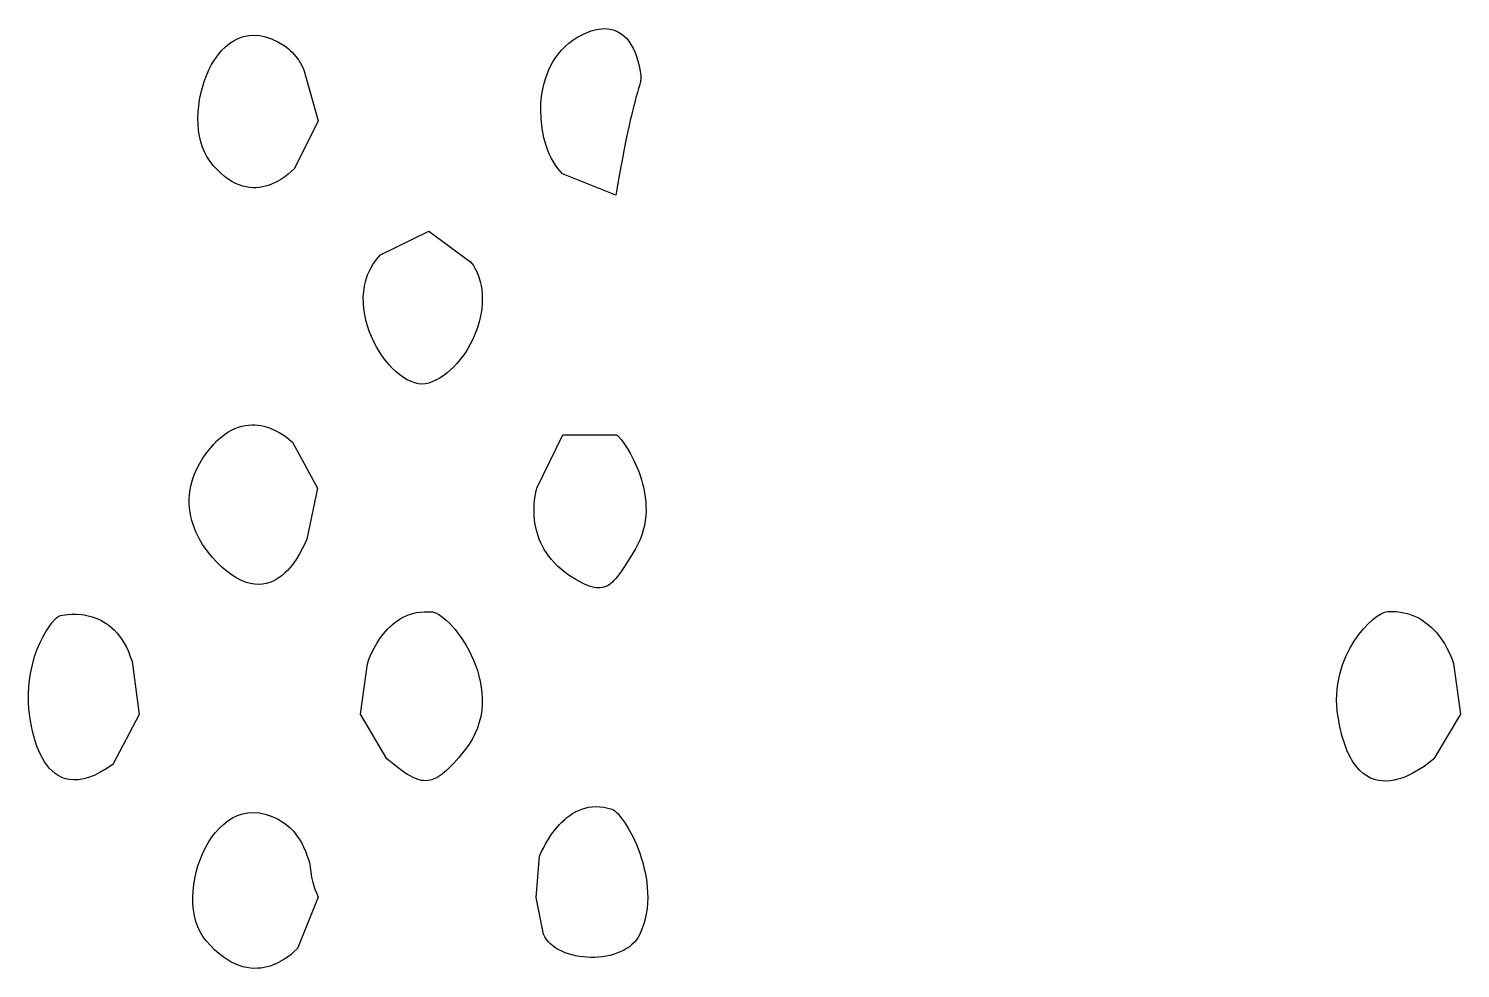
# Model space of a CAD drawing. Header units: millimetres. Extents: x 73 to 173, y -160 to -92.
# Drawn here: x 148.105 to 149.63, y -140.313 to -139.312 of the extents above; entities that cross this region are included whole.
import ezdxf

# ---------------------------------------------------------------- set-up
doc = ezdxf.new("R2010")
doc.units = ezdxf.units.MM
doc.layers.add('F.Silkscreen', color=41, linetype='CONTINUOUS', true_color=0xf2eda1)

msp = doc.modelspace()

# ---------------------------------------------------------------- linework, layer by layer
at = {"layer": 'F.Silkscreen', "linetype": 'CONTINUOUS'}
for p, q in [((148.323581, -139.324138), (148.328543, -139.321686)), ((148.328543, -139.321686), (148.333763, -139.319889)), ((148.333763, -139.319889), (148.339234, -139.318797)), ((148.339234, -139.318797), (148.344949, -139.318457)), ((148.344949, -139.318457), (148.350898, -139.318906)), ((148.350898, -139.318906), (148.357079, -139.320214)), ((148.357079, -139.320214), (148.363483, -139.322405)), ((148.363483, -139.322405), (148.370099, -139.325543)), ((148.684474, -139.323923), (148.688663, -139.321217)), ((148.688663, -139.321217), (148.692174, -139.319214)), ((148.692174, -139.319214), (148.696455, -139.317075)), ((148.696455, -139.317075), (148.701346, -139.315025)), ((148.701346, -139.315025), (148.703984, -139.314098)), ((148.703984, -139.314098), (148.706722, -139.313284)), ((148.706722, -139.313284), (148.709559, -139.312598)), ((148.709559, -139.312598), (148.712454, -139.312066)), ((148.712454, -139.312066), (148.71541, -139.311733)), ((148.71541, -139.311733), (148.718397, -139.311608)), ((148.718397, -139.311608), (148.721395, -139.311733)), ((148.721395, -139.311733), (148.724403, -139.312123)), ((148.724403, -139.312123), (148.727392, -139.312821)), ((148.727392, -139.312821), (148.730349, -139.313846)), ((148.730349, -139.313846), (148.733251, -139.315225)), ((148.733251, -139.315225), (148.736091, -139.316988)), ((148.736091, -139.316988), (148.738837, -139.319165)), ((148.738837, -139.319165), (148.741484, -139.32178)), ((148.741484, -139.32178), (148.744015, -139.324856)), ((148.306467, -139.339552), (148.310327, -139.334949)), ((148.310327, -139.334949), (148.314472, -139.330823)), ((148.314472, -139.330823), (148.318887, -139.3272)), ((148.318887, -139.3272), (148.323581, -139.324138)), ((148.370099, -139.325543), (148.376926, -139.329662)), ((148.376926, -139.329662), (148.379376, -139.331409)), ((148.379376, -139.331409), (148.38167, -139.333273)), ((148.38167, -139.333273), (148.383803, -139.335186)), ((148.383803, -139.335186), (148.385763, -139.337149)), ((148.385763, -139.337149), (148.38758, -139.339136)), ((148.666006, -139.342537), (148.669082, -139.338342)), ((148.669082, -139.338342), (148.672455, -139.334365)), ((148.672455, -139.334365), (148.676141, -139.330623)), ((148.676141, -139.330623), (148.680152, -139.327139)), ((148.680152, -139.327139), (148.684474, -139.323923)), ((148.744015, -139.324856), (148.746404, -139.328429)), ((148.746404, -139.328429), (148.748639, -139.332529)), ((148.748639, -139.332529), (148.750709, -139.337181)), ((148.750709, -139.337181), (148.752589, -139.342409)), ((148.296695, -139.355666), (148.299649, -139.349967)), ((148.299649, -139.349967), (148.302906, -139.344567)), ((148.302906, -139.344567), (148.306467, -139.339552)), ((148.38758, -139.339136), (148.389241, -139.341124)), ((148.389241, -139.341124), (148.390745, -139.34308)), ((148.390745, -139.34308), (148.392099, -139.344979)), ((148.392099, -139.344979), (148.39331, -139.346801)), ((148.39331, -139.346801), (148.394383, -139.348516)), ((148.394383, -139.348516), (148.396103, -139.351563)), ((148.396103, -139.351563), (148.397295, -139.353894)), ((148.397295, -139.353894), (148.397959, -139.355322)), ((148.658528, -139.356182), (148.660734, -139.351464)), ((148.660734, -139.351464), (148.663226, -139.346915)), ((148.663226, -139.346915), (148.666006, -139.342537)), ((148.752589, -139.342409), (148.754259, -139.348243)), ((148.754259, -139.348243), (148.755709, -139.354713)), ((148.289784, -139.374269), (148.29176, -139.367874)), ((148.29176, -139.367874), (148.294065, -139.361654)), ((148.294065, -139.361654), (148.296695, -139.355666)), ((148.397959, -139.355322), (148.413057, -139.409752)), ((148.653547, -139.371069), (148.654936, -139.365997)), ((148.654936, -139.365997), (148.656597, -139.361034)), ((148.656597, -139.361034), (148.658528, -139.356182)), ((148.756214, -139.369443), (148.755467, -139.372111)), ((148.755709, -139.354713), (148.75691, -139.361845)), ((148.756501, -139.368305), (148.756214, -139.369443)), ((148.756735, -139.367274), (148.756501, -139.368305)), ((148.75691, -139.366319), (148.756735, -139.367274)), ((148.75691, -139.361845), (148.757023, -139.362776)), ((148.757017, -139.365419), (148.75691, -139.366319)), ((148.757073, -139.364537), (148.757017, -139.365419)), ((148.757023, -139.362776), (148.757073, -139.363675)), ((148.757073, -139.363675), (148.757073, -139.364537)), ((148.286851, -139.387413), (148.288137, -139.3808)), ((148.288137, -139.3808), (148.289784, -139.374269)), ((148.65086, -139.386663), (148.651516, -139.381416)), ((148.651516, -139.381416), (148.652391, -139.376213)), ((148.652391, -139.376213), (148.653547, -139.371069)), ((148.753231, -139.379701), (148.751737, -139.385007)), ((148.754475, -139.375464), (148.753231, -139.379701)), ((148.755467, -139.372111), (148.754475, -139.375464)), ((148.285323, -139.400707), (148.285907, -139.394066)), ((148.285907, -139.394066), (148.286851, -139.387413)), ((148.650282, -139.397202), (148.650454, -139.391936)), ((148.650582, -139.407672), (148.650282, -139.397202)), ((148.650454, -139.391936), (148.65086, -139.386663)), ((148.747998, -139.39961), (148.7469, -139.404215)), ((148.749025, -139.395394), (148.747998, -139.39961)), ((148.75, -139.391579), (148.749025, -139.395394)), ((148.750902, -139.388121), (148.75, -139.391579)), ((148.751737, -139.385007), (148.750902, -139.388121)), ((148.285098, -139.407296), (148.285323, -139.400707)), ((148.285254, -139.413783), (148.285098, -139.407296)), ((148.285795, -139.420106), (148.285254, -139.413783)), ((148.413057, -139.409752), (148.38788, -139.460427)), ((148.651742, -139.417929), (148.650582, -139.407672)), ((148.744493, -139.414776), (148.743194, -139.420776)), ((148.745728, -139.409274), (148.744493, -139.414776)), ((148.7469, -139.404215), (148.745728, -139.409274)), ((148.286716, -139.426242), (148.285795, -139.420106)), ((148.288041, -139.43213), (148.286716, -139.426242)), ((148.653696, -139.427798), (148.651742, -139.417929)), ((148.656381, -139.437141), (148.653696, -139.427798)), ((148.741822, -139.427282), (148.740387, -139.43432)), ((148.743194, -139.420776), (148.741822, -139.427282)), ((148.289764, -139.437718), (148.288041, -139.43213)), ((148.291898, -139.442966), (148.289764, -139.437718)), ((148.294452, -139.447825), (148.291898, -139.442966)), ((148.657991, -139.441571), (148.656381, -139.437141)), ((148.65976, -139.445809), (148.657991, -139.441571)), ((148.661688, -139.449839), (148.65976, -139.445809)), ((148.738878, -139.441909), (148.737306, -139.450068)), ((148.740387, -139.43432), (148.738878, -139.441909)), ((148.297425, -139.452245), (148.294452, -139.447825)), ((148.301461, -139.457265), (148.297425, -139.452245)), ((148.305482, -139.461723), (148.301461, -139.457265)), ((148.38788, -139.460427), (148.384296, -139.463901)), ((148.663782, -139.453639), (148.661688, -139.449839)), ((148.666006, -139.457192), (148.663782, -139.453639)), ((148.66838, -139.460471), (148.666006, -139.457192)), ((148.670884, -139.463481), (148.66838, -139.460471)), ((148.73565, -139.458835), (148.733937, -139.468237)), ((148.737306, -139.450068), (148.73565, -139.458835)), ((148.309479, -139.465643), (148.305482, -139.461723)), ((148.313456, -139.469062), (148.309479, -139.465643)), ((148.317412, -139.471996), (148.313456, -139.469062)), ((148.321319, -139.474462), (148.317412, -139.471996)), ((148.325183, -139.476492), (148.321319, -139.474462)), ((148.365682, -139.476347), (148.362872, -139.477546)), ((148.368367, -139.475052), (148.365682, -139.476347)), ((148.370907, -139.473675), (148.368367, -139.475052)), ((148.37331, -139.472237), (148.370907, -139.473675)), ((148.377643, -139.469308), (148.37331, -139.472237)), ((148.381324, -139.466462), (148.377643, -139.469308)), ((148.384296, -139.463901), (148.381324, -139.466462)), ((148.673518, -139.466172), (148.670884, -139.463481)), ((148.730283, -139.489009), (148.673518, -139.466172)), ((148.733937, -139.468237), (148.73215, -139.478282)), ((148.329, -139.478129), (148.325183, -139.476492)), ((148.332754, -139.479376), (148.329, -139.478129)), ((148.336447, -139.480265), (148.332754, -139.479376)), ((148.340072, -139.480825), (148.336447, -139.480265)), ((148.343604, -139.481082), (148.340072, -139.480825)), ((148.347071, -139.481046), (148.343604, -139.481082)), ((148.350445, -139.480751), (148.347071, -139.481046)), ((148.353708, -139.480233), (148.350445, -139.480751)), ((148.356879, -139.479517), (148.353708, -139.480233)), ((148.359932, -139.478599), (148.356879, -139.479517)), ((148.362872, -139.477546), (148.359932, -139.478599)), ((148.73215, -139.478282), (148.730283, -139.489009)), ((148.479506, -139.552395), (148.530918, -139.527177)), ((148.530918, -139.527177), (148.575852, -139.560331)), ((148.475165, -139.55746), (148.479506, -139.552395)), ((148.468384, -139.56824), (148.471464, -139.562758)), ((148.471464, -139.562758), (148.475165, -139.55746)), ((148.575852, -139.560331), (148.578536, -139.564073)), ((148.578536, -139.564073), (148.580864, -139.568009)), ((148.462555, -139.585657), (148.463944, -139.579727)), ((148.463944, -139.579727), (148.465887, -139.573917)), ((148.465887, -139.573917), (148.468384, -139.56824)), ((148.580864, -139.568009), (148.582845, -139.572118)), ((148.582845, -139.572118), (148.584486, -139.576389)), ((148.584486, -139.576389), (148.585809, -139.580812)), ((148.585809, -139.580812), (148.586822, -139.585357)), ((148.461263, -139.597759), (148.461665, -139.591678)), ((148.461334, -139.603874), (148.461263, -139.597759)), ((148.461665, -139.591678), (148.462555, -139.585657)), ((148.586822, -139.585357), (148.587517, -139.590007)), ((148.587517, -139.590007), (148.58791, -139.594753)), ((148.58791, -139.594753), (148.588028, -139.599566)), ((148.461827, -139.609997), (148.461334, -139.603874)), ((148.462742, -139.616092), (148.461827, -139.609997)), ((148.587407, -139.609333), (148.586695, -139.61426)), ((148.587848, -139.604431), (148.587407, -139.609333)), ((148.588028, -139.599566), (148.587848, -139.604431)), ((148.464035, -139.622149), (148.462742, -139.616092)), ((148.465681, -139.628109), (148.464035, -139.622149)), ((148.467664, -139.633971), (148.465681, -139.628109)), ((148.584533, -139.624095), (148.583095, -139.628965)), ((148.585737, -139.619183), (148.584533, -139.624095)), ((148.586695, -139.61426), (148.585737, -139.619183)), ((148.469953, -139.639694), (148.467664, -139.633971)), ((148.472527, -139.645251), (148.469953, -139.639694)), ((148.577442, -139.643187), (148.57266, -139.652175)), ((148.581422, -139.633783), (148.577442, -139.643187)), ((148.583095, -139.628965), (148.581422, -139.633783)), ((148.475358, -139.650628), (148.472527, -139.645251)), ((148.478421, -139.655778), (148.475358, -139.650628)), ((148.48168, -139.660683), (148.478421, -139.655778)), ((148.569989, -139.656461), (148.567147, -139.660589)), ((148.57266, -139.652175), (148.569989, -139.656461)), ((148.485128, -139.665315), (148.48168, -139.660683)), ((148.488733, -139.669638), (148.485128, -139.665315)), ((148.492456, -139.673634), (148.488733, -139.669638)), ((148.49628, -139.677264), (148.492456, -139.673634)), ((148.55767, -139.671834), (148.554217, -139.675145)), ((148.560976, -139.668286), (148.55767, -139.671834)), ((148.564133, -139.66454), (148.560976, -139.668286)), ((148.567147, -139.660589), (148.564133, -139.66454)), ((148.500191, -139.680519), (148.49628, -139.677264)), ((148.504152, -139.683343), (148.500191, -139.680519)), ((148.50813, -139.68573), (148.504152, -139.683343)), ((148.512119, -139.687642), (148.50813, -139.68573)), ((148.516086, -139.689057), (148.512119, -139.687642)), ((148.519993, -139.689943), (148.516086, -139.689057)), ((148.531162, -139.689157), (148.527557, -139.690021)), ((148.535244, -139.687605), (148.531162, -139.689157)), ((148.539249, -139.685714), (148.535244, -139.687605)), ((148.54315, -139.683509), (148.539249, -139.685714)), ((148.546955, -139.681), (148.54315, -139.683509)), ((148.550654, -139.678201), (148.546955, -139.681)), ((148.554217, -139.675145), (148.550654, -139.678201)), ((148.523823, -139.690275), (148.519993, -139.689943)), ((148.527557, -139.690021), (148.523823, -139.690275)), ((148.328204, -139.736211), (148.331839, -139.73513)), ((148.331839, -139.73513), (148.335409, -139.73437)), ((148.335409, -139.73437), (148.338924, -139.733909)), ((148.338924, -139.733909), (148.34236, -139.733714)), ((148.34236, -139.733714), (148.345729, -139.733753)), ((148.345729, -139.733753), (148.349005, -139.734027)), ((148.349005, -139.734027), (148.3522, -139.734505)), ((148.3522, -139.734505), (148.355304, -139.735159)), ((148.355304, -139.735159), (148.361177, -139.736922)), ((148.301832, -139.754354), (148.305655, -139.750454)), ((148.305655, -139.750454), (148.30947, -139.747047)), ((148.30947, -139.747047), (148.31328, -139.744077)), ((148.31328, -139.744077), (148.317058, -139.741524)), ((148.317058, -139.741524), (148.320813, -139.739384)), ((148.320813, -139.739384), (148.324532, -139.737613)), ((148.324532, -139.737613), (148.328204, -139.736211)), ((148.361177, -139.736922), (148.36657, -139.739156)), ((148.36657, -139.739156), (148.371443, -139.741654)), ((148.371443, -139.741654), (148.375725, -139.744264)), ((148.375725, -139.744264), (148.379376, -139.746802)), ((148.379376, -139.746802), (148.382337, -139.749092)), ((148.382337, -139.749092), (148.385938, -139.752197)), ((148.646155, -139.800983), (148.673859, -139.744364)), ((148.673859, -139.744364), (148.731061, -139.744458)), ((148.731061, -139.744458), (148.732001, -139.745158)), ((148.732001, -139.745158), (148.733119, -139.746172)), ((148.733119, -139.746172), (148.735795, -139.749144)), ((148.735795, -139.749144), (148.738937, -139.753273)), ((148.289637, -139.770168), (148.293541, -139.764474)), ((148.293541, -139.764474), (148.298012, -139.758722)), ((148.298012, -139.758722), (148.301832, -139.754354)), ((148.385938, -139.752197), (148.412273, -139.80122)), ((148.738937, -139.753273), (148.742386, -139.758459)), ((148.742386, -139.758459), (148.745997, -139.764593)), ((148.745997, -139.764593), (148.749606, -139.771585)), ((148.281086, -139.786797), (148.283436, -139.781333)), ((148.283436, -139.781333), (148.286276, -139.775785)), ((148.286276, -139.775785), (148.289637, -139.770168)), ((148.749606, -139.771585), (148.75305, -139.779313)), ((148.75305, -139.779313), (148.754668, -139.783435)), ((148.27774, -139.797467), (148.279191, -139.792177)), ((148.279191, -139.792177), (148.281086, -139.786797)), ((148.754668, -139.783435), (148.756181, -139.787696)), ((148.756181, -139.787696), (148.757586, -139.792097)), ((148.757586, -139.792097), (148.758844, -139.79662)), ((148.758844, -139.79662), (148.75995, -139.801251)), ((148.275727, -139.812695), (148.276032, -139.807733)), ((148.276032, -139.807733), (148.276698, -139.802649)), ((148.276698, -139.802649), (148.27774, -139.797467)), ((148.412273, -139.80122), (148.400935, -139.855458)), ((148.643748, -139.814077), (148.644364, -139.809566)), ((148.644364, -139.809566), (148.645036, -139.805819)), ((148.645036, -139.805819), (148.646155, -139.800983)), ((148.75995, -139.801251), (148.76087, -139.805992)), ((148.76087, -139.805992), (148.761596, -139.810806)), ((148.761596, -139.810806), (148.762118, -139.815693)), ((148.275752, -139.81753), (148.275727, -139.812695)), ((148.276074, -139.822259), (148.275752, -139.81753)), ((148.276672, -139.82684), (148.276074, -139.822259)), ((148.277531, -139.831283), (148.276672, -139.82684)), ((148.643143, -139.825017), (148.643303, -139.819261)), ((148.64336, -139.831261), (148.643143, -139.825017)), ((148.643303, -139.819261), (148.643748, -139.814077)), ((148.762118, -139.815693), (148.762392, -139.820646)), ((148.762425, -139.825635), (148.762168, -139.830661)), ((148.762392, -139.820646), (148.762425, -139.825635)), ((148.278602, -139.835577), (148.277531, -139.831283)), ((148.279869, -139.839719), (148.278602, -139.835577)), ((148.28131, -139.843702), (148.279869, -139.839719)), ((148.644076, -139.837888), (148.64336, -139.831261)), ((148.645392, -139.844824), (148.644076, -139.837888)), ((148.760762, -139.84077), (148.759569, -139.845825)), ((148.761623, -139.835714), (148.760762, -139.84077)), ((148.762168, -139.830661), (148.761623, -139.835714)), ((148.282888, -139.847513), (148.28131, -139.843702)), ((148.284583, -139.851158), (148.282888, -139.847513)), ((148.286365, -139.854615), (148.284583, -139.851158)), ((148.288201, -139.857895), (148.286365, -139.854615)), ((148.400935, -139.855458), (148.398482, -139.861196)), ((148.646316, -139.848371), (148.645392, -139.844824)), ((148.647416, -139.85196), (148.646316, -139.848371)), ((148.648735, -139.855583), (148.647416, -139.85196)), ((148.650282, -139.859215), (148.648735, -139.855583)), ((148.756102, -139.855868), (148.753794, -139.860824)), ((148.758023, -139.850856), (148.756102, -139.855868)), ((148.759569, -139.845825), (148.758023, -139.850856)), ((148.290084, -139.860977), (148.288201, -139.857895)), ((148.293843, -139.866529), (148.290084, -139.860977)), ((148.297415, -139.871234), (148.293843, -139.866529)), ((148.300602, -139.875042), (148.297415, -139.871234)), ((148.39332, -139.87121), (148.389725, -139.877033)), ((148.396246, -139.86582), (148.39332, -139.87121)), ((148.398482, -139.861196), (148.396246, -139.86582)), ((148.65205, -139.862864), (148.650282, -139.859215)), ((148.654054, -139.866493), (148.65205, -139.862864)), ((148.656334, -139.870114), (148.654054, -139.866493)), ((148.658875, -139.873702), (148.656334, -139.870114)), ((148.75107, -139.865735), (148.742593, -139.879735)), ((148.753794, -139.860824), (148.75107, -139.865735)), ((148.304915, -139.879708), (148.300602, -139.875042)), ((148.310591, -139.885197), (148.304915, -139.879708)), ((148.316077, -139.889893), (148.310591, -139.885197)), ((148.383051, -139.885896), (148.380477, -139.888723)), ((148.385449, -139.882973), (148.383051, -139.885896)), ((148.389725, -139.877033), (148.385449, -139.882973)), ((148.661703, -139.877244), (148.658875, -139.873702)), ((148.664842, -139.880741), (148.661703, -139.877244)), ((148.668275, -139.884174), (148.664842, -139.880741)), ((148.672049, -139.887534), (148.668275, -139.884174)), ((148.676162, -139.890801), (148.672049, -139.887534)), ((148.738794, -139.885736), (148.735197, -139.891043)), ((148.742593, -139.879735), (148.738794, -139.885736)), ((148.321393, -139.893833), (148.316077, -139.889893)), ((148.326545, -139.897054), (148.321393, -139.893833)), ((148.331513, -139.899594), (148.326545, -139.897054)), ((148.336316, -139.901492), (148.331513, -139.899594)), ((148.340939, -139.902788), (148.336316, -139.901492)), ((148.345395, -139.90352), (148.340939, -139.902788)), ((148.357723, -139.902772), (148.353784, -139.903479)), ((148.361488, -139.90166), (148.357723, -139.902772)), ((148.365086, -139.900178), (148.361488, -139.90166)), ((148.368505, -139.898381), (148.365086, -139.900178)), ((148.37176, -139.896291), (148.368505, -139.898381)), ((148.374831, -139.893966), (148.37176, -139.896291)), ((148.377744, -139.891428), (148.374831, -139.893966)), ((148.380477, -139.888723), (148.377744, -139.891428)), ((148.680624, -139.893969), (148.676162, -139.890801)), ((148.687599, -139.898424), (148.680624, -139.893969)), ((148.690821, -139.9003), (148.687599, -139.898424)), ((148.693881, -139.901963), (148.690821, -139.9003)), ((148.696787, -139.903393), (148.693881, -139.901963)), ((148.699554, -139.904608), (148.696787, -139.903393)), ((148.724854, -139.902636), (148.723092, -139.903916)), ((148.726583, -139.901168), (148.724854, -139.902636)), ((148.728298, -139.899514), (148.726583, -139.901168)), ((148.730013, -139.897669), (148.728298, -139.899514)), ((148.731724, -139.895645), (148.730013, -139.897669)), ((148.735197, -139.891043), (148.731724, -139.895645)), ((148.349678, -139.903746), (148.345395, -139.90352)), ((148.353784, -139.903479), (148.349678, -139.903746)), ((148.702186, -139.905596), (148.699554, -139.904608)), ((148.704694, -139.906359), (148.702186, -139.905596)), ((148.707079, -139.90692), (148.704694, -139.906359)), ((148.70936, -139.907264), (148.707079, -139.90692)), ((148.711547, -139.907401), (148.70936, -139.907264)), ((148.713638, -139.907329), (148.711547, -139.907401)), ((148.715645, -139.907042), (148.713638, -139.907329)), ((148.717594, -139.906556), (148.715645, -139.907042)), ((148.719482, -139.905874), (148.717594, -139.906556)), ((148.721306, -139.904991), (148.719482, -139.905874)), ((148.723092, -139.903916), (148.721306, -139.904991)), ((148.514181, -139.934582), (148.518009, -139.933696)), ((148.518009, -139.933696), (148.522003, -139.933083)), ((148.522003, -139.933083), (148.52617, -139.932752)), ((148.52617, -139.932752), (148.530527, -139.932723)), ((148.530527, -139.932723), (148.535056, -139.933015)), ((148.535056, -139.933015), (148.537056, -139.93343)), ((148.537056, -139.93343), (148.539292, -139.934312)), ((149.545714, -139.934918), (149.549346, -139.933251)), ((149.549346, -139.933251), (149.55228, -139.932575)), ((149.55228, -139.932575), (149.556976, -139.932446)), ((149.556976, -139.932446), (149.561476, -139.932606)), ((149.561476, -139.932606), (149.565785, -139.933067)), ((149.565785, -139.933067), (149.569905, -139.933784)), ((149.569905, -139.933784), (149.573836, -139.93475)), ((148.123263, -139.953559), (148.126468, -139.948713)), ((148.126468, -139.948713), (148.129539, -139.944659)), ((148.129539, -139.944659), (148.132372, -139.941417)), ((148.132372, -139.941417), (148.134886, -139.939002)), ((148.134886, -139.939002), (148.136962, -139.937451)), ((148.136962, -139.937451), (148.138522, -139.93676)), ((148.138522, -139.93676), (148.143085, -139.935994)), ((148.143085, -139.935994), (148.146616, -139.935588)), ((148.146616, -139.935588), (148.150844, -139.935348)), ((148.150844, -139.935348), (148.155651, -139.935358)), ((148.155651, -139.935358), (148.16092, -139.935745)), ((148.16092, -139.935745), (148.163697, -139.936125)), ((148.163697, -139.936125), (148.166546, -139.936627)), ((148.166546, -139.936627), (148.169451, -139.937291)), ((148.169451, -139.937291), (148.172415, -139.938118)), ((148.172415, -139.938118), (148.175409, -139.939131)), ((148.175409, -139.939131), (148.178425, -139.940333)), ((148.178425, -139.940333), (148.181436, -139.94175)), ((148.181436, -139.94175), (148.184443, -139.943382)), ((148.184443, -139.943382), (148.187432, -139.94526)), ((148.187432, -139.94526), (148.190388, -139.947385)), ((148.190388, -139.947385), (148.193287, -139.949786)), ((148.487068, -139.95126), (148.489467, -139.948856)), ((148.489467, -139.948856), (148.492008, -139.946549)), ((148.492008, -139.946549), (148.494702, -139.944358)), ((148.494702, -139.944358), (148.497554, -139.942291)), ((148.497554, -139.942291), (148.500557, -139.94037)), ((148.500557, -139.94037), (148.503713, -139.938626)), ((148.503713, -139.938626), (148.507041, -139.93706)), ((148.507041, -139.93706), (148.510531, -139.935708)), ((148.510531, -139.935708), (148.514181, -139.934582)), ((148.539292, -139.934312), (148.541726, -139.935621)), ((148.541726, -139.935621), (148.544332, -139.937356)), ((148.544332, -139.937356), (148.547088, -139.939495)), ((148.547088, -139.939495), (148.549959, -139.942013)), ((148.549959, -139.942013), (148.552912, -139.94489)), ((148.552912, -139.94489), (148.555934, -139.948129)), ((148.555934, -139.948129), (148.558975, -139.951668)), ((149.526887, -139.950922), (149.531949, -139.945592)), ((149.531949, -139.945592), (149.536871, -139.941118)), ((149.536871, -139.941118), (149.541502, -139.937559)), ((149.541502, -139.937559), (149.545714, -139.934918)), ((149.573836, -139.93475), (149.577592, -139.935947)), ((149.577592, -139.935947), (149.581165, -139.937356)), ((149.581165, -139.937356), (149.584565, -139.938957)), ((149.584565, -139.938957), (149.587792, -139.940729)), ((149.587792, -139.940729), (149.59085, -139.942674)), ((149.59085, -139.942674), (149.593746, -139.944747)), ((149.593746, -139.944747), (149.596482, -139.94694)), ((149.596482, -139.94694), (149.599056, -139.949238)), ((148.116863, -139.96558), (148.120036, -139.959195)), ((148.120036, -139.959195), (148.123263, -139.953559)), ((148.193287, -139.949786), (148.196122, -139.952462)), ((148.196122, -139.952462), (148.198889, -139.955433)), ((148.198889, -139.955433), (148.201549, -139.958714)), ((148.201549, -139.958714), (148.204119, -139.962327)), ((148.204119, -139.962327), (148.206553, -139.966276)), ((148.475583, -139.96652), (148.478865, -139.961397)), ((148.478865, -139.961397), (148.482689, -139.956263)), ((148.482689, -139.956263), (148.484811, -139.953736)), ((148.484811, -139.953736), (148.487068, -139.95126)), ((148.558975, -139.951668), (148.562013, -139.95555)), ((148.562013, -139.95555), (148.565021, -139.959697)), ((148.565021, -139.959697), (148.567971, -139.964129)), ((148.567971, -139.964129), (148.570835, -139.968798)), ((149.512287, -139.971794), (149.516919, -139.964056)), ((149.516919, -139.964056), (149.521831, -139.957087)), ((149.521831, -139.957087), (149.526887, -139.950922)), ((149.599056, -139.949238), (149.601478, -139.951615)), ((149.601478, -139.951615), (149.603745, -139.954058)), ((149.603745, -139.954058), (149.60588, -139.956551)), ((149.60588, -139.956551), (149.609697, -139.961598)), ((149.609697, -139.961598), (149.61298, -139.966634)), ((148.1111, -139.980577), (148.113845, -139.972717)), ((148.113845, -139.972717), (148.116863, -139.96558)), ((148.206553, -139.966276), (148.208869, -139.970569)), ((148.208869, -139.970569), (148.211028, -139.975244)), ((148.211028, -139.975244), (148.213033, -139.980294)), ((148.468641, -139.980238), (148.47049, -139.976091)), ((148.47049, -139.976091), (148.472802, -139.971468)), ((148.472802, -139.971468), (148.475583, -139.96652)), ((148.570835, -139.968798), (148.573564, -139.973716)), ((148.573564, -139.973716), (148.576151, -139.978848)), ((148.576151, -139.978848), (148.578566, -139.984166)), ((149.508086, -139.980276), (149.512287, -139.971794)), ((149.61298, -139.966634), (149.615738, -139.971477)), ((149.615738, -139.971477), (149.618009, -139.976012)), ((149.618009, -139.976012), (149.619828, -139.980068)), ((148.106794, -139.998374), (148.108723, -139.989129)), ((148.108723, -139.989129), (148.1111, -139.980577)), ((148.213033, -139.980294), (148.214857, -139.985735)), ((148.214857, -139.985735), (148.222544, -140.042067)), ((148.458325, -140.041728), (148.465629, -139.988274)), ((148.465629, -139.988274), (148.467236, -139.983751)), ((148.467236, -139.983751), (148.468641, -139.980238)), ((148.578566, -139.984166), (148.58077, -139.989674)), ((148.58077, -139.989674), (148.582731, -139.995339)), ((149.501519, -139.999305), (149.502884, -139.994303)), ((149.502884, -139.994303), (149.504452, -139.989457)), ((149.504452, -139.989457), (149.508086, -139.980276)), ((149.619828, -139.980068), (149.621198, -139.983515)), ((149.621198, -139.983515), (149.622777, -139.987978)), ((149.622777, -139.987978), (149.630025, -140.041829)), ((148.104693, -140.018865), (148.105411, -140.008297)), ((148.105411, -140.008297), (148.106794, -139.998374)), ((148.582731, -139.995339), (148.584427, -140.001141)), ((148.584427, -140.001141), (148.585832, -140.007066)), ((148.585832, -140.007066), (148.586902, -140.013104)), ((149.498766, -140.015278), (149.499446, -140.0098)), ((149.499446, -140.0098), (149.500371, -140.004477)), ((149.500371, -140.004477), (149.501519, -139.999305)), ((148.104724, -140.030061), (148.104693, -140.018865)), ((148.586902, -140.013104), (148.587616, -140.019217)), ((148.587616, -140.019217), (148.587957, -140.025399)), ((148.587957, -140.025399), (148.587874, -140.031637)), ((149.498237, -140.026671), (149.498353, -140.0209)), ((149.498353, -140.0209), (149.498766, -140.015278)), ((148.105051, -140.035893), (148.104724, -140.030061)), ((148.105609, -140.041873), (148.105051, -140.035893)), ((148.587358, -140.03789), (148.586358, -140.044163)), ((148.587874, -140.031637), (148.587358, -140.03789)), ((149.498418, -140.032579), (149.498237, -140.026671)), ((149.498916, -140.038618), (149.498418, -140.032579)), ((149.499749, -140.044797), (149.498916, -140.038618)), ((148.106543, -140.048805), (148.105609, -140.041873)), ((148.10757, -140.05461), (148.106543, -140.048805)), ((148.109084, -140.061493), (148.10757, -140.05461)), ((148.222544, -140.042067), (148.194315, -140.09548)), ((148.48642, -140.089293), (148.458325, -140.041728)), ((148.584855, -140.050423), (148.582832, -140.056657)), ((148.586358, -140.044163), (148.584855, -140.050423)), ((149.501675, -140.055146), (149.499749, -140.044797)), ((149.503909, -140.064475), (149.501675, -140.055146)), ((149.630025, -140.041829), (149.601692, -140.089487)), ((148.111158, -140.069086), (148.109084, -140.061493)), ((148.11388, -140.07702), (148.111158, -140.069086)), ((148.577048, -140.068982), (148.57325, -140.075025)), ((148.580235, -140.062853), (148.577048, -140.068982)), ((148.582832, -140.056657), (148.580235, -140.062853)), ((149.506446, -140.072828), (149.503909, -140.064475)), ((148.117327, -140.084948), (148.11388, -140.07702)), ((148.119345, -140.088782), (148.117327, -140.084948)), ((148.568798, -140.08097), (148.562944, -140.088004)), ((148.57325, -140.075025), (148.568798, -140.08097)), ((149.509248, -140.080244), (149.506446, -140.072828)), ((149.512287, -140.086784), (149.509248, -140.080244)), ((148.121567, -140.092484), (148.119345, -140.088782)), ((148.124017, -140.096), (148.121567, -140.092484)), ((148.126704, -140.099283), (148.124017, -140.096)), ((148.129628, -140.102281), (148.126704, -140.099283)), ((148.187321, -140.100199), (148.180696, -140.104068)), ((148.194315, -140.09548), (148.187321, -140.100199)), ((148.493371, -140.095126), (148.48642, -140.089293)), ((148.49974, -140.100137), (148.493371, -140.095126)), ((148.502733, -140.10233), (148.49974, -140.100137)), ((148.550026, -140.101711), (148.547669, -140.103794)), ((148.552451, -140.099415), (148.550026, -140.101711)), ((148.554948, -140.0969), (148.552451, -140.099415)), ((148.557519, -140.09415), (148.554948, -140.0969)), ((148.562944, -140.088004), (148.557519, -140.09415)), ((149.51555, -140.09248), (149.512287, -140.086784)), ((149.519016, -140.097379), (149.51555, -140.09248)), ((149.522653, -140.101517), (149.519016, -140.097379)), ((149.526436, -140.104952), (149.522653, -140.101517)), ((149.585552, -140.101255), (149.578837, -140.105043)), ((149.591377, -140.097449), (149.585552, -140.101255)), ((149.596142, -140.09399), (149.591377, -140.097449)), ((149.601692, -140.089487), (149.596142, -140.09399)), ((148.132809, -140.104964), (148.129628, -140.102281)), ((148.136258, -140.107278), (148.132809, -140.104964)), ((148.13996, -140.109189), (148.136258, -140.107278)), ((148.14397, -140.110623), (148.13996, -140.109189)), ((148.14825, -140.111574), (148.14397, -140.110623)), ((148.152844, -140.111954), (148.14825, -140.111574)), ((148.157742, -140.111753), (148.152844, -140.111954)), ((148.162978, -140.11091), (148.157742, -140.111753)), ((148.168539, -140.109374), (148.162978, -140.11091)), ((148.174434, -140.107116), (148.168539, -140.109374)), ((148.180696, -140.104068), (148.174434, -140.107116)), ((148.505614, -140.10432), (148.502733, -140.10233)), ((148.508382, -140.106092), (148.505614, -140.10432)), ((148.511055, -140.107654), (148.508382, -140.106092)), ((148.513638, -140.109011), (148.511055, -140.107654)), ((148.516139, -140.110158), (148.513638, -140.109011)), ((148.518565, -140.111096), (148.516139, -140.110158)), ((148.520923, -140.11182), (148.518565, -140.111096)), ((148.523252, -140.112337), (148.520923, -140.11182)), ((148.52551, -140.112632), (148.523252, -140.112337)), ((148.527742, -140.112709), (148.52551, -140.112632)), ((148.529949, -140.112587), (148.527742, -140.112709)), ((148.532128, -140.112251), (148.529949, -140.112587)), ((148.534301, -140.111683), (148.532128, -140.112251)), ((148.536479, -140.110912), (148.534301, -140.111683)), ((148.538669, -140.109924), (148.536479, -140.110912)), ((148.540871, -140.108718), (148.538669, -140.109924)), ((148.543101, -140.1073), (148.540871, -140.108718)), ((148.545354, -140.105653), (148.543101, -140.1073)), ((148.547669, -140.103794), (148.545354, -140.105653)), ((149.530363, -140.107713), (149.526436, -140.104952)), ((149.534375, -140.109854), (149.530363, -140.107713)), ((149.538478, -140.111423), (149.534375, -140.109854)), ((149.542633, -140.112464), (149.538478, -140.111423)), ((149.546829, -140.113003), (149.542633, -140.112464)), ((149.551037, -140.113103), (149.546829, -140.113003)), ((149.55523, -140.112804), (149.551037, -140.113103)), ((149.559383, -140.112137), (149.55523, -140.112804)), ((149.563484, -140.111175), (149.559383, -140.112137)), ((149.567505, -140.109938), (149.563484, -140.111175)), ((149.571412, -140.108472), (149.567505, -140.109938)), ((149.575204, -140.106829), (149.571412, -140.108472)), ((149.578837, -140.105043), (149.575204, -140.106829)), ((148.332678, -140.148071), (148.338373, -140.146925)), ((148.338373, -140.146925), (148.344298, -140.146538)), ((148.344298, -140.146538), (148.350407, -140.146954)), ((148.350407, -140.146954), (148.356713, -140.148211)), ((148.684147, -140.147814), (148.687295, -140.145986)), ((148.687295, -140.145986), (148.690586, -140.144378)), ((148.690586, -140.144378), (148.694019, -140.142987)), ((148.694019, -140.142987), (148.697586, -140.141849)), ((148.697586, -140.141849), (148.70129, -140.141018)), ((148.70129, -140.141018), (148.705128, -140.140476)), ((148.705128, -140.140476), (148.709113, -140.140272)), ((148.709113, -140.140272), (148.71324, -140.140408)), ((148.71324, -140.140408), (148.717499, -140.140928)), ((148.717499, -140.140928), (148.721894, -140.141847)), ((148.721894, -140.141847), (148.726435, -140.143181)), ((148.726435, -140.143181), (148.727715, -140.143792)), ((148.727715, -140.143792), (148.729147, -140.144774)), ((148.729147, -140.144774), (148.730729, -140.146121)), ((148.730729, -140.146121), (148.732431, -140.147822)), ((148.307754, -140.163478), (148.31222, -140.159268)), ((148.31222, -140.159268), (148.316961, -140.155579)), ((148.316961, -140.155579), (148.321957, -140.152443)), ((148.321957, -140.152443), (148.327205, -140.149933)), ((148.327205, -140.149933), (148.332678, -140.148071)), ((148.356713, -140.148211), (148.363195, -140.15038)), ((148.363195, -140.15038), (148.36984, -140.15349)), ((148.36984, -140.15349), (148.37664, -140.157595)), ((148.37664, -140.157595), (148.379033, -140.159316)), ((148.379033, -140.159316), (148.381279, -140.161136)), ((148.381279, -140.161136), (148.383375, -140.163033)), ((148.665882, -140.164524), (148.67042, -140.159288)), ((148.67042, -140.159288), (148.672887, -140.156761)), ((148.672887, -140.156761), (148.675498, -140.154327)), ((148.675498, -140.154327), (148.678246, -140.152005)), ((148.678246, -140.152005), (148.681124, -140.149833)), ((148.681124, -140.149833), (148.684147, -140.147814)), ((148.732431, -140.147822), (148.736122, -140.152218)), ((148.736122, -140.152218), (148.740089, -140.157836)), ((148.740089, -140.157836), (148.744189, -140.164552)), ((148.296107, -140.17876), (148.299687, -140.173278)), ((148.299687, -140.173278), (148.303575, -140.168172)), ((148.303575, -140.168172), (148.307754, -140.163478)), ((148.383375, -140.163033), (148.385315, -140.164986)), ((148.385315, -140.164986), (148.387102, -140.16696)), ((148.387102, -140.16696), (148.388746, -140.168937)), ((148.388746, -140.168937), (148.390247, -140.170885)), ((148.390247, -140.170885), (148.391613, -140.172784)), ((148.391613, -140.172784), (148.392823, -140.174608)), ((148.392823, -140.174608), (148.393899, -140.176328)), ((148.393899, -140.176328), (148.395643, -140.179365)), ((148.655505, -140.179995), (148.658424, -140.175073)), ((148.658424, -140.175073), (148.661879, -140.169842)), ((148.661879, -140.169842), (148.665882, -140.164524)), ((148.744189, -140.164552), (148.748254, -140.172241)), ((148.748254, -140.172241), (148.752168, -140.180793)), ((148.287322, -140.196983), (148.289909, -140.190659)), ((148.289909, -140.190659), (148.292847, -140.184571)), ((148.292847, -140.184571), (148.296107, -140.17876)), ((148.395643, -140.179365), (148.39685, -140.181691)), ((148.39685, -140.181691), (148.39753, -140.183108)), ((148.39753, -140.183108), (148.399559, -140.187744)), ((148.399559, -140.187744), (148.401181, -140.19188)), ((148.401181, -140.19188), (148.402454, -140.195585)), ((148.645574, -140.23715), (148.64913, -140.192995)), ((148.64913, -140.192995), (148.651251, -140.188214)), ((148.651251, -140.188214), (148.65311, -140.184443)), ((148.65311, -140.184443), (148.655505, -140.179995)), ((148.752168, -140.180793), (148.755768, -140.190078)), ((148.755768, -140.190078), (148.757408, -140.194961)), ((148.283229, -140.210144), (148.285093, -140.203493)), ((148.285093, -140.203493), (148.287322, -140.196983)), ((148.402454, -140.195585), (148.403416, -140.198941)), ((148.403416, -140.198941), (148.404136, -140.201999)), ((148.404136, -140.201999), (148.404673, -140.204834)), ((148.404673, -140.204834), (148.405461, -140.210152)), ((148.757408, -140.194961), (148.758921, -140.199974)), ((148.758921, -140.199974), (148.760266, -140.205116)), ((148.760266, -140.205116), (148.761455, -140.210358)), ((148.279938, -140.230419), (148.280632, -140.223651)), ((148.280632, -140.223651), (148.281743, -140.216879)), ((148.281743, -140.216879), (148.283229, -140.210144)), ((148.405461, -140.210152), (148.406226, -140.215449)), ((148.406226, -140.215449), (148.406747, -140.218271)), ((148.406747, -140.218271), (148.407462, -140.221301)), ((148.407462, -140.221301), (148.408405, -140.224603)), ((148.761455, -140.210358), (148.762456, -140.215696)), ((148.762456, -140.215696), (148.763247, -140.221115)), ((148.763247, -140.221115), (148.763819, -140.226586)), ((148.279665, -140.237139), (148.279938, -140.230419)), ((148.2798, -140.243755), (148.279665, -140.237139)), ((148.413251, -140.236906), (148.391045, -140.291433)), ((148.408405, -140.224603), (148.409647, -140.228256)), ((148.409647, -140.228256), (148.411235, -140.232336)), ((148.411235, -140.232336), (148.413251, -140.236906)), ((148.653266, -140.276091), (148.645574, -140.23715)), ((148.763819, -140.226586), (148.764146, -140.232118)), ((148.764214, -140.237671), (148.764006, -140.243251)), ((148.764146, -140.232118), (148.764214, -140.237671)), ((148.280385, -140.250226), (148.2798, -140.243755)), ((148.281409, -140.256496), (148.280385, -140.250226)), ((148.763497, -140.248813), (148.762679, -140.254371)), ((148.764006, -140.243251), (148.763497, -140.248813)), ((148.282907, -140.262532), (148.281409, -140.256496)), ((148.284871, -140.268267), (148.282907, -140.262532)), ((148.287319, -140.273664), (148.284871, -140.268267)), ((148.760031, -140.265371), (148.758156, -140.270801)), ((148.761528, -140.259899), (148.760031, -140.265371)), ((148.762679, -140.254371), (148.761528, -140.259899)), ((148.290272, -140.278676), (148.287319, -140.273664)), ((148.293729, -140.283249), (148.290272, -140.278676)), ((148.298324, -140.288368), (148.293729, -140.283249)), ((148.654695, -140.279012), (148.653266, -140.276091)), ((148.656466, -140.281749), (148.654695, -140.279012)), ((148.658531, -140.284319), (148.656466, -140.281749)), ((148.66089, -140.286702), (148.658531, -140.284319)), ((148.75227, -140.282163), (148.750004, -140.284847)), ((148.75424, -140.279261), (148.75227, -140.282163)), ((148.755891, -140.276149), (148.75424, -140.279261)), ((148.758156, -140.270801), (148.755891, -140.276149)), ((148.302873, -140.292895), (148.298324, -140.288368)), ((148.307373, -140.2969), (148.302873, -140.292895)), ((148.311813, -140.30037), (148.307373, -140.2969)), ((148.38426, -140.297692), (148.380463, -140.300612)), ((148.387323, -140.295053), (148.38426, -140.297692)), ((148.391045, -140.291433), (148.387323, -140.295053)), ((148.663516, -140.288909), (148.66089, -140.286702)), ((148.666379, -140.290947), (148.663516, -140.288909)), ((148.669464, -140.292792), (148.666379, -140.290947)), ((148.67275, -140.294448), (148.669464, -140.292792)), ((148.676213, -140.295925), (148.67275, -140.294448)), ((148.679837, -140.297232), (148.676213, -140.295925)), ((148.683596, -140.298336), (148.679837, -140.297232)), ((148.687462, -140.299251), (148.683596, -140.298336)), ((148.691424, -140.299984), (148.687462, -140.299251)), ((148.695466, -140.300516), (148.691424, -140.299984)), ((148.719984, -140.299684), (148.715964, -140.300308)), ((148.723917, -140.298839), (148.719984, -140.299684)), ((148.727748, -140.297812), (148.723917, -140.298839)), ((148.731464, -140.296589), (148.727748, -140.297812)), ((148.735034, -140.295141), (148.731464, -140.296589)), ((148.738451, -140.293495), (148.735034, -140.295141)), ((148.741667, -140.291647), (148.738451, -140.293495)), ((148.74468, -140.289588), (148.741667, -140.291647)), ((148.747468, -140.287322), (148.74468, -140.289588)), ((148.750004, -140.284847), (148.747468, -140.287322)), ((148.316204, -140.303353), (148.311813, -140.30037)), ((148.320519, -140.305879), (148.316204, -140.303353)), ((148.324762, -140.307958), (148.320519, -140.305879)), ((148.328936, -140.309621), (148.324762, -140.307958)), ((148.333014, -140.310886), (148.328936, -140.309621)), ((148.33701, -140.311798), (148.333014, -140.310886)), ((148.340918, -140.312365), (148.33701, -140.311798)), ((148.344707, -140.312627), (148.340918, -140.312365)), ((148.348406, -140.312595), (148.344707, -140.312627)), ((148.351997, -140.312299), (148.348406, -140.312595)), ((148.355457, -140.311778), (148.351997, -140.312299)), ((148.358796, -140.311045), (148.355457, -140.311778)), ((148.362019, -140.310117), (148.358796, -140.311045)), ((148.365094, -140.309031), (148.362019, -140.310117)), ((148.368045, -140.307815), (148.365094, -140.309031)), ((148.370839, -140.306489), (148.368045, -140.307815)), ((148.373479, -140.305087), (148.370839, -140.306489)), ((148.375976, -140.303611), (148.373479, -140.305087)), ((148.380463, -140.300612), (148.375976, -140.303611)), ((148.699551, -140.300872), (148.695466, -140.300516)), ((148.703658, -140.301022), (148.699551, -140.300872)), ((148.707789, -140.300988), (148.703658, -140.301022)), ((148.711887, -140.300742), (148.707789, -140.300988)), ((148.715964, -140.300308), (148.711887, -140.300742))]:
    msp.add_line(p, q, dxfattribs=at)

doc.saveas('drawing.dxf')
